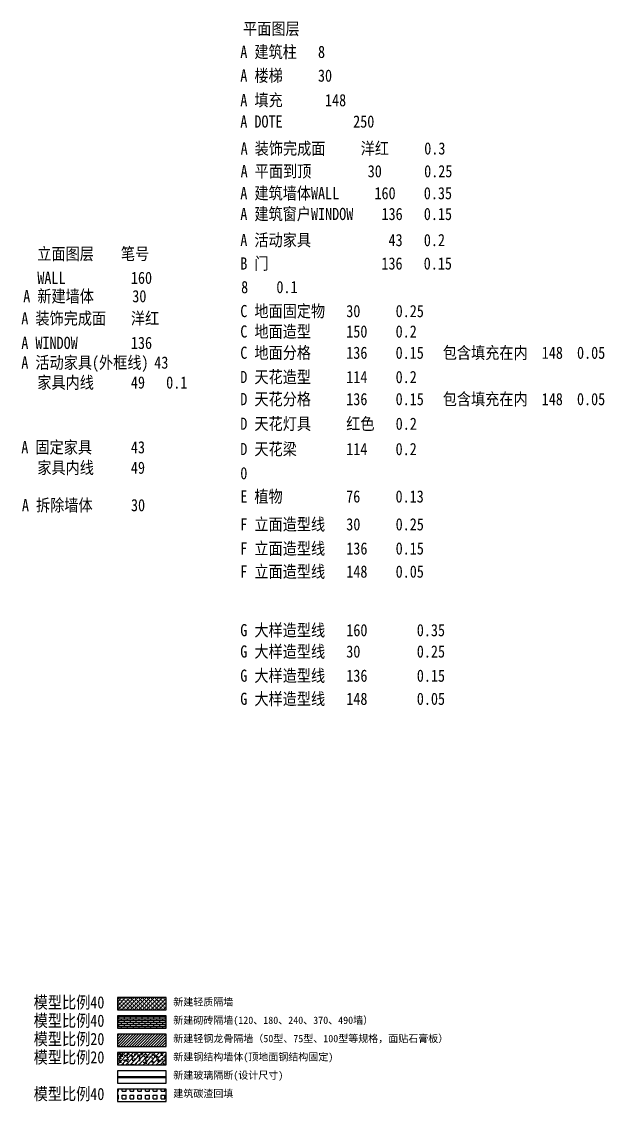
# Model space of a CAD drawing. Extents: x -153478 to 95136, y -45571 to 574449.
# Drawn here: x 60681 to 70237, y 7350 to 25072 of the extents above; entities that cross this region are included whole.
import ezdxf
from ezdxf.enums import TextEntityAlignment as Align

# ---------------------------------------------------------------- set-up
doc = ezdxf.new("R2010")
doc.units = 0
doc.header["$LTSCALE"] = 10
doc.header["$MEASUREMENT"] = 0
doc.layers.get('0').update_dxf_attribs({"linetype": 'CONTINUOUS'})
for name, color, linetype in [('8 备用图层', 8, 'CONTINUOUS'), ('A 固定家具', 43, 'CONTINUOUS'), ('A 拆除墙体', 30, 'CONTINUOUS'), ('A 新建墙体', 160, 'CONTINUOUS'), ('A 活动家具', 43, 'CONTINUOUS'), ('A 装饰完成面', 6, 'CONTINUOUS'), ('A填充', 148, 'CONTINUOUS'), ('A平面到顶', 30, 'CONTINUOUS'), ('A建筑墙体', 160, 'CONTINUOUS'), ('A建筑柱', 8, 'CONTINUOUS'), ('A建筑窗户', 136, 'CONTINUOUS'), ('A楼梯', 30, 'CONTINUOUS'), ('B门', 136, 'CONTINUOUS'), ('C地面分格', 136, 'CONTINUOUS'), ('C地面固定物', 30, 'CONTINUOUS'), ('C地面造型', 150, 'CONTINUOUS'), ('D天花分格', 136, 'CONTINUOUS'), ('D天花梁', 114, 'CONTINUOUS'), ('D天花灯具', 1, 'CONTINUOUS'), ('D天花造型', 114, 'CONTINUOUS'), ('E 植物', 76, 'CONTINUOUS'), ('F 立面造型线', 30, 'CONTINUOUS'), ('G 大样造型线', 160, 'CONTINUOUS')]:
    doc.layers.add(name, color=color, linetype=linetype)
doc.layers.add('A 轴线', color=250, linetype='CONTINUOUS', plot=False)
doc.styles.add('-宋体', font='simhei.ttf', dxfattribs={"width": 0.8})
doc.styles.add('黑体', font='simhei.ttf')

msp = doc.modelspace()

# ---------------------------------------------------------------- hatches: boundary and pattern name
at = {"layer": 'A 新建墙体'}
h = msp.add_hatch(dxfattribs=at)
h.set_pattern_fill('SACNCR', color=148, scale=40)
h.set_pattern_definition([(45, (213716.002, -549377.12), (-33.6759605, 33.6759605), []), (45, (213749.68, -549377.12), (-33.6759605, 33.6759605), [0, -47.625])])
h.paths.add_polyline_path([(62251.2, 8852.9), (63051.2, 8852.9), (63051.2, 9052.9), (62251.2, 9052.9)])
h = msp.add_hatch(dxfattribs=at)
h.set_pattern_fill('AR-BRSTD', color=148, scale=40)
h.set_pattern_definition([(0, (213716.002, -549377.12), (0, 32.0554196), []), (90, (213716.002, -549377.12), (-48.07712, 32.0554196), [32.0554196, -32.055416])])
h.paths.add_polyline_path([(62251.2, 8552.3), (63051.2, 8552.3), (63051.2, 8752.3), (62251.2, 8752.3)])
h = msp.add_hatch(dxfattribs=at)
h.set_pattern_fill('ANSI31', color=148, scale=20)
h.set_pattern_definition([(45, (213716.002, -549377.12), (-22.4506403, 22.4506403), [])])
h.paths.add_polyline_path([(62251.2, 8251.8), (63051.2, 8251.8), (63051.2, 8451.8), (62251.2, 8451.8)])
h = msp.add_hatch(dxfattribs=at)
h.set_pattern_fill('钢筋混凝土', color=148, scale=20.03541)
h.set_pattern_definition([(45, (-54256.86, 817.57), (-35.417936, 35.417936), []), (50, (-54256.86, 817.57), (143.70602, -12.57265), [15.02656, -165.29213]), (355, (-54256.86, 817.57), (-27.7994, 150.70478), [12.02125, -132.2337]), (100.4514, (-54244.89, 816.52), (115.90673, 138.13204), [12.7706, -140.4767]), (46.1842, (-54256.86, 857.64), (213.82612, -33.1624), [22.53984, -247.9382]), (96.6356, (-54239.04, 854.88), (187.2635, 195.1685), [19.1559, -210.715]), (351.1842, (-54256.86, 857.64), (187.26335, 195.16866), [18.03187, -198.35056]), (21, (-54236.83, 847.63), (119.59278, -80.66635), [15.02656, -165.29213]), (326, (-54236.83, 847.63), (48.74922, 145.28679), [12.02125, -132.2337]), (71.4514, (-54226.86, 840.9), (168.34205, 64.6203), [12.7706, -140.4767]), (37.5, (-54256.86, 817.57), (2.436277, 66.696649), [0, -130.630874, 0, -134.23725, 0, -132.73459]), (7.5, (-54256.86, 817.57), (52.70706, 79.022004), [0, -76.535266, 0, -127.62556, 0, -50.58941]), (327.5, (-54301.54, 817.57), (106.953514, -4.51896), [0, -50.088525, 0, -156.2762, 0, -207.366494]), (317.5, (-54321.58, 817.57), (116.84374, 20.05644), [0, -65.11508, 0, -103.78342, 0, -147.26026])])
h.paths.add_polyline_path([(62251.2, 7951.3), (63051.2, 7951.3), (63051.2, 8151.3), (62251.2, 8151.3)])
h = msp.add_hatch(dxfattribs=at)
h.set_pattern_fill('SQUARE', color=148, scale=40)
h.set_pattern_definition([(0, (213716, -549377.12), (0, 63.5), [63.5, -63.5]), (90, (213716, -549377.12), (-63.5, 4e-15), [63.5, -63.5])])
h.paths.add_polyline_path([(62251.2, 7350.2), (63051.2, 7350.2), (63051.2, 7550.2), (62251.2, 7550.2)])

# ---------------------------------------------------------------- linework, layer by layer
at = {"layer": 'A 新建墙体', "color": 136}
for p, q in [((62251.2, 7760.7), (63051.2, 7760.7)), ((62251.2, 7740.7), (63051.2, 7740.7))]:
    msp.add_line(p, q, dxfattribs=at)
at = {"layer": 'A 新建墙体'}
for points in [[(62251.2, 8852.9), (63051.2, 8852.9), (63051.2, 9052.9), (62251.2, 9052.9)], [(62251.2, 8552.3), (63051.2, 8552.3), (63051.2, 8752.3), (62251.2, 8752.3)], [(62251.2, 8251.8), (63051.2, 8251.8), (63051.2, 8451.8), (62251.2, 8451.8)], [(62251.2, 7951.3), (63051.2, 7951.3), (63051.2, 8151.3), (62251.2, 8151.3)], [(62251.2, 7650.7), (63051.2, 7650.7), (63051.2, 7850.7), (62251.2, 7850.7)], [(62251.2, 7350.2), (63051.2, 7350.2), (63051.2, 7550.2), (62251.2, 7550.2)]]:
    msp.add_lwpolyline(points, close=True, dxfattribs=at)

# ---------------------------------------------------------------- texts
at = {"style": '-宋体', "width": 0.85}
for s, p in [('平面图层', (64312.5, 24795)), ('立面图层', (60938.7, 21101.9)), ('笔号', (62309.9, 21101.9)), ('0', (64267.2, 17500.3)), ('模型比例40', (60879.6, 8815.6)), ('模型比例40', (60879.6, 8515.1)), ('模型比例20', (60879.6, 8214.5)), ('模型比例20', (60879.6, 7914)), ('模型比例40', (60879.6, 7312.9))]:
    msp.add_text(s, height=200, dxfattribs=at).set_placement(p, align=Align.BOTTOM_LEFT)
at = {"color": 2, "attachment_point": 1, "style": '黑体'}
for s, insert, char_height, width in [('新建轻质隔墙', (63169, 9042.6), 120.21, 1478.94), ('新建砌砖隔墙(120、180、240、370、490墙）', (63169, 8742.1), 120.212, 3625.153), ('新建轻钢龙骨隔墙（50型、75型、100型等规格，面贴石膏板）', (63169, 8441.5), 120.212, 4736.468), ('新建钢结构墙体(顶地面钢结构固定)', (63169, 8141), 120.212, 4149.116), ('新建玻璃隔断(设计尺寸)', (63169, 7840.5), 120.212, 2451.795), ('建筑碳渣回填', (63169, 7539.9), 120.21, 1478.94)]:
    msp.add_mtext(s, dxfattribs=dict(at, insert=insert, char_height=char_height, width=width))
at = {"layer": '8 备用图层', "style": '-宋体', "width": 0.85}
msp.add_text('8    0.1', height=200, dxfattribs=at).set_placement((64280.7, 20555.2), align=Align.BOTTOM_LEFT)
at = {"layer": 'A 固定家具', "color": 43, "linetype": 'ByBlock', "style": '-宋体', "width": 0.85}
for s, p in [('A 固定家具', (60676.5, 17926.3)), ('43', (62473.2, 17926.3))]:
    msp.add_text(s, height=200, dxfattribs=at).set_placement(p, align=Align.BOTTOM_LEFT)
at = {"layer": 'A 固定家具', "color": 49, "linetype": 'ByBlock', "style": '-宋体', "width": 0.85}
for s, p in [('家具内线', (60938.7, 17590.4)), ('49', (62473.2, 17590.4))]:
    msp.add_text(s, height=200, dxfattribs=at).set_placement(p, align=Align.BOTTOM_LEFT)
at = {"layer": 'A 拆除墙体', "color": 30, "style": '-宋体', "width": 0.85}
for s, p in [('A 拆除墙体', (60686.2, 16976.1)), ('30', (62474.7, 16976.1))]:
    msp.add_text(s, height=200, dxfattribs=at).set_placement(p, align=Align.BOTTOM_LEFT)
at = {"layer": 'A 新建墙体', "color": 30, "style": '-宋体', "width": 0.85}
for s, p in [('A 新建墙体', (60707.7, 20405.6)), ('30', (62496.1, 20405.6))]:
    msp.add_text(s, height=200, dxfattribs=at).set_placement(p, align=Align.BOTTOM_LEFT)
at = {"layer": 'A 活动家具', "color": 43, "linetype": 'ByBlock', "style": '-宋体', "width": 0.85}
for s, p in [('A 活动家具           43   0.2', (64267.2, 21326.7)), ('A 活动家具(外框线)', (60676.5, 19316)), ('43', (62856.6, 19316))]:
    msp.add_text(s, height=200, dxfattribs=at).set_placement(p, align=Align.BOTTOM_LEFT)
at = {"layer": 'A 活动家具', "color": 49, "linetype": 'ByBlock', "style": '-宋体', "width": 0.85}
for s, p in [('家具内线', (60938.7, 18989.2)), ('49   0.1', (62473.2, 18989.2))]:
    msp.add_text(s, height=200, dxfattribs=at).set_placement(p, align=Align.BOTTOM_LEFT)
at = {"layer": 'A 装饰完成面', "color": 6, "style": '-宋体', "width": 0.85}
for s, p in [('A 装饰完成面     洋红     0.3', (64272.4, 22830.6)), ('A 装饰完成面', (60676.5, 20041.8))]:
    msp.add_text(s, height=200, dxfattribs=at).set_placement(p, align=Align.BOTTOM_LEFT)
at = {"layer": 'A 轴线', "color": 250, "linetype": 'Continuous', "style": '-宋体', "width": 0.85}
msp.add_text('A DOTE          250', height=200, dxfattribs=at).set_placement((64267.2, 23271.8), align=Align.BOTTOM_LEFT)
at = {"layer": 'A填充', "color": 148, "style": '-宋体', "width": 0.85}
msp.add_text('A 填充      148', height=200, dxfattribs=at).set_placement((64267.2, 23623.3), align=Align.BOTTOM_LEFT)
at = {"layer": 'A平面到顶', "color": 30, "style": '-宋体', "width": 0.85}
msp.add_text('A 平面到顶        30      0.25', height=200, dxfattribs=at).set_placement((64272.4, 22456.8), align=Align.BOTTOM_LEFT)
at = {"layer": 'A平面到顶', "color": 6, "style": '-宋体', "width": 0.85}
msp.add_text('洋红', height=200, dxfattribs=at).set_placement((62473.2, 20041.8), align=Align.BOTTOM_LEFT)
at = {"layer": 'A建筑墙体', "color": 160, "style": '-宋体', "width": 0.85}
for s, p in [('A 建筑墙体WALL     160    0.35', (64267.2, 22096)), ('WALL', (60938.7, 20707.4)), ('160', (62473.2, 20707.4))]:
    msp.add_text(s, height=200, dxfattribs=at).set_placement(p, align=Align.BOTTOM_LEFT)
at = {"layer": 'A建筑柱', "color": 8, "style": '-宋体', "width": 0.85}
msp.add_text('A 建筑柱   8', height=200, dxfattribs=at).set_placement((64267.2, 24415.5), align=Align.BOTTOM_LEFT)
at = {"layer": 'A建筑窗户', "color": 136, "style": '-宋体', "width": 0.85}
for s, p in [('A 建筑窗户WINDOW    136   0.15', (64267.2, 21755.3)), ('A WINDOW', (60676.5, 19639.2)), ('136', (62473.2, 19639.2))]:
    msp.add_text(s, height=200, dxfattribs=at).set_placement(p, align=Align.BOTTOM_LEFT)
at = {"layer": 'A楼梯', "color": 30, "style": '-宋体', "width": 0.85}
msp.add_text('A 楼梯     30', height=200, dxfattribs=at).set_placement((64267.2, 24026.1), align=Align.BOTTOM_LEFT)
at = {"layer": 'B门', "color": 136, "style": '-宋体', "width": 0.85}
msp.add_text('B 门                136   0.15', height=200, dxfattribs=at).set_placement((64267.2, 20942.7), align=Align.BOTTOM_LEFT)
at = {"layer": 'C地面分格', "color": 136, "style": '-宋体', "width": 0.85}
msp.add_text('C 地面分格     136    0.15', height=200, dxfattribs=at).set_placement((64267.2, 19477.6), align=Align.BOTTOM_LEFT)
at = {"layer": 'C地面分格', "color": 148, "style": '-宋体', "width": 0.85}
msp.add_text('包含填充在内  148  0.05', height=200, dxfattribs=at).set_placement((67587.4, 19477.6), align=Align.BOTTOM_LEFT)
at = {"layer": 'C地面固定物', "color": 30, "style": '-宋体', "width": 0.85}
msp.add_text('C 地面固定物   30     0.25', height=200, dxfattribs=at).set_placement((64267.2, 20161.5), align=Align.BOTTOM_LEFT)
at = {"layer": 'C地面造型', "color": 150, "style": '-宋体', "width": 0.85}
msp.add_text('C 地面造型     150    0.2', height=200, dxfattribs=at).set_placement((64267.2, 19826.7), align=Align.BOTTOM_LEFT)
at = {"layer": 'D天花分格', "color": 136, "style": '-宋体', "width": 0.85}
msp.add_text('D 天花分格     136    0.15', height=200, dxfattribs=at).set_placement((64267.2, 18716.7), align=Align.BOTTOM_LEFT)
at = {"layer": 'D天花分格', "color": 148, "style": '-宋体', "width": 0.85}
msp.add_text('包含填充在内  148  0.05', height=200, dxfattribs=at).set_placement((67586.6, 18716.7), align=Align.BOTTOM_LEFT)
at = {"layer": 'D天花梁', "color": 114, "style": '-宋体', "width": 0.85}
msp.add_text('D 天花梁       114    0.2', height=200, dxfattribs=at).set_placement((64267.2, 17896.9), align=Align.BOTTOM_LEFT)
at = {"layer": 'D天花灯具', "color": 1, "style": '-宋体', "width": 0.85}
msp.add_text('D 天花灯具     红色   0.2', height=200, dxfattribs=at).set_placement((64267.2, 18312.5), align=Align.BOTTOM_LEFT)
at = {"layer": 'D天花造型', "color": 114, "style": '-宋体', "width": 0.85}
msp.add_text('D 天花造型     114    0.2', height=200, dxfattribs=at).set_placement((64267.2, 19079.1), align=Align.BOTTOM_LEFT)
at = {"layer": 'E 植物', "color": 76, "style": '-宋体', "width": 0.85}
msp.add_text('E 植物         76     0.13', height=200, dxfattribs=at).set_placement((64267.2, 17119), align=Align.BOTTOM_LEFT)
at = {"layer": 'F 立面造型线', "color": 30, "style": '-宋体', "width": 0.85}
msp.add_text('F 立面造型线   30     0.25', height=200, dxfattribs=at).set_placement((64267.2, 16661.9), align=Align.BOTTOM_LEFT)
at = {"layer": 'F 立面造型线', "color": 136, "style": '-宋体', "width": 0.85}
msp.add_text('F 立面造型线   136    0.15', height=200, dxfattribs=at).set_placement((64267.2, 16265.4), align=Align.BOTTOM_LEFT)
at = {"layer": 'F 立面造型线', "color": 148, "style": '-宋体', "width": 0.85}
msp.add_text('F 立面造型线   148    0.05', height=200, dxfattribs=at).set_placement((64267.2, 15885.8), align=Align.BOTTOM_LEFT)
at = {"layer": 'G 大样造型线', "color": 160, "style": '-宋体', "width": 0.85}
msp.add_text('G 大样造型线   160       0.35', height=200, dxfattribs=at).set_placement((64267.2, 14924.6), align=Align.BOTTOM_LEFT)
at = {"layer": 'G 大样造型线', "color": 30, "style": '-宋体', "width": 0.85}
msp.add_text('G 大样造型线   30        0.25', height=200, dxfattribs=at).set_placement((64267.2, 14574.1), align=Align.BOTTOM_LEFT)
at = {"layer": 'G 大样造型线', "color": 136, "style": '-宋体', "width": 0.85}
msp.add_text('G 大样造型线   136       0.15', height=200, dxfattribs=at).set_placement((64267.2, 14177.6), align=Align.BOTTOM_LEFT)
at = {"layer": 'G 大样造型线', "color": 148, "style": '-宋体', "width": 0.85}
msp.add_text('G 大样造型线   148       0.05', height=200, dxfattribs=at).set_placement((64267.2, 13798.1), align=Align.BOTTOM_LEFT)

doc.saveas('drawing.dxf')
